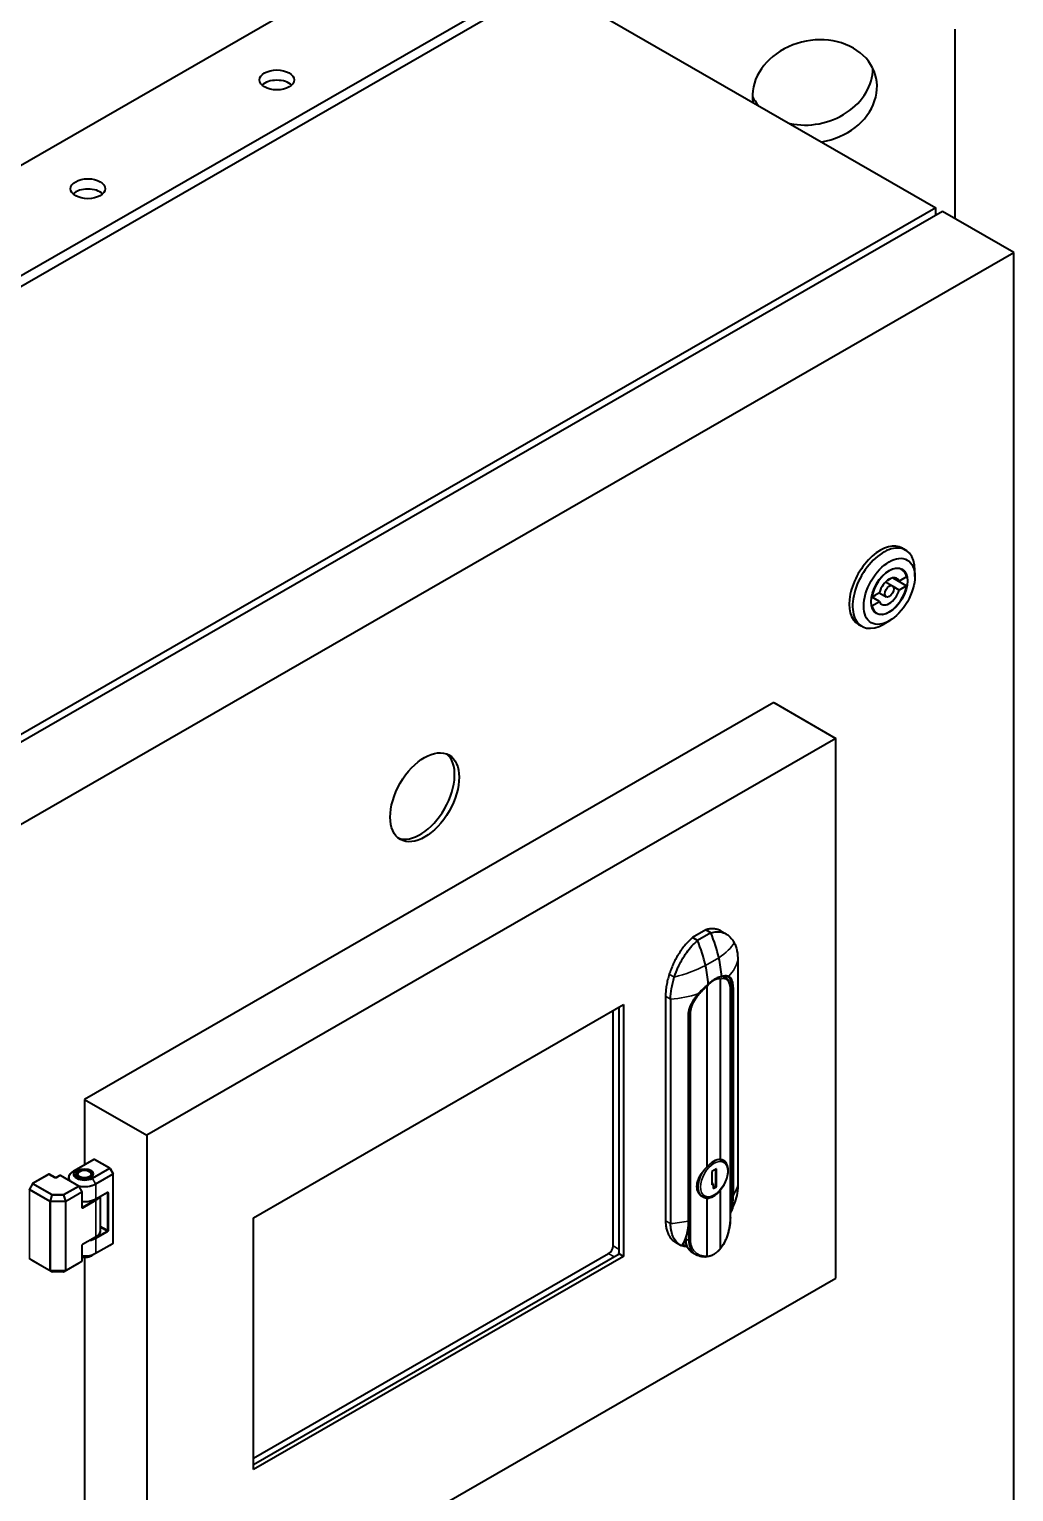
# Model space of a CAD drawing. Header units: millimetres. Extents: x 0 to 4200, y 0 to 2970.
# Drawn here: x 3701.2 to 3910, y 2125.2 to 2435.4 of the extents above; entities that cross this region are included whole.
import ezdxf

# ---------------------------------------------------------------- set-up
doc = ezdxf.new("R2010")
doc.units = ezdxf.units.MM
doc.header["$LTSCALE"] = 10
doc.layers.add('가시적인 것(ISO)', color=3, linetype='Continuous', lineweight=40, true_color=0x00ff00)
doc.layers.add('가시적인 좁은 것(ISO)', color=3, linetype='Continuous', lineweight=35, true_color=0x00ff00)

msp = doc.modelspace()

# ---------------------------------------------------------------- linework, layer by layer
at = {"layer": '가시적인 것(ISO)'}
for p, q in [((3811.517, 2471.079), (3552.905, 2322.154)), ((3852.247, 2471.079), (3552.905, 2298.7)), ((3552.905, 2296.52), (3852.247, 2468.899)), ((3810.935, 2445.109), (3893.495, 2397.566)), ((3897.525, 2435.41), (3897.525, 2395.245)), ((3893.495, 2397.566), (3643.65, 2253.691)), ((3894.909, 2396.752), (3645.065, 2252.876)), ((3893.495, 2395.938), (3893.495, 2397.566)), ((3909.994, 2388.065), (3894.909, 2396.752)), ((3660.149, 2244.189), (3909.994, 2388.065)), ((3909.994, 2022.894), (3909.994, 2388.065)), ((3886.367, 2325.362), (3887.074, 2324.955)), ((3885.737, 2321.109), (3886.257, 2320.81)), ((3889.016, 2319.31), (3889.016, 2320.667)), ((3882.822, 2318.172), (3884.261, 2317.344)), ((3883.2, 2318.509), (3883.991, 2318.964)), ((3884.365, 2319.063), (3887.28, 2317.384)), ((3885.686, 2318.319), (3884.388, 2319.066)), ((3885.686, 2316.466), (3884.416, 2317.197)), ((3887.28, 2319.237), (3885.686, 2318.319)), ((3887.28, 2317.384), (3885.686, 2316.466)), ((3881.504, 2314.058), (3879.848, 2315.012)), ((3879.851, 2315.027), (3879.91, 2314.993)), ((3879.91, 2314.993), (3881.504, 2315.911)), ((3881.455, 2315.882), (3882.93, 2315.033)), ((3879.82, 2313.192), (3879.91, 2313.14)), ((3879.91, 2313.14), (3881.504, 2314.058)), ((3880.414, 2311.866), (3880.934, 2311.567)), ((3877.052, 2309.186), (3877.759, 2308.779)), ((3883.616, 2309.933), (3882.442, 2309.251)), ((3859.082, 2292.584), (3712.947, 2208.431)), ((3859.082, 2292.584), (3872.281, 2284.983)), ((3872.281, 2284.983), (3726.146, 2200.83)), ((3872.281, 2170.527), (3872.281, 2284.983)), ((3844.704, 2244.386), (3841.876, 2242.757)), ((3842.946, 2242.141), (3841.876, 2242.757)), ((3845.774, 2243.77), (3842.946, 2242.141)), ((3845.774, 2243.77), (3844.704, 2244.386)), ((3847.947, 2244.13), (3849.017, 2243.514)), ((3851.496, 2237.916), (3851.496, 2190.305)), ((3847.763, 2233.961), (3847.763, 2195.701)), ((3848.486, 2234.533), (3848.899, 2234.295)), ((3843.108, 2230.522), (3843.109, 2230.522)), ((3844.913, 2232.32), (3844.913, 2194.06)), ((3849.899, 2183.392), (3849.899, 2231.545)), ((3748.774, 2183.338), (3827.262, 2228.537)), ((3825.023, 2177.367), (3825.023, 2227.247)), ((3826.32, 2175.667), (3826.32, 2227.994)), ((3827.262, 2228.537), (3827.262, 2175.124)), ((3836.154, 2230.313), (3836.154, 2182.703)), ((3837.224, 2229.698), (3837.224, 2182.087)), ((3841.072, 2182.744), (3841.072, 2226.345)), ((3712.947, 2208.431), (3726.146, 2200.83)), ((3712.947, 2208.431), (3712.947, 2194.542)), ((3726.146, 2200.83), (3726.146, 2086.373)), ((3711.263, 2193.572), (3710.608, 2193.192)), ((3714.946, 2195.693), (3711.269, 2193.576)), ((3711.953, 2193.155), (3711.716, 2193.018)), ((3713.941, 2193.155), (3714.177, 2193.018)), ((3718.301, 2193.838), (3715.079, 2195.693)), ((3718.35, 2193.789), (3719.002, 2192.66)), ((3846.971, 2193.732), (3845.934, 2193.135)), ((3845.934, 2193.135), (3845.934, 2190.301)), ((3846.829, 2189.998), (3846.829, 2193.651)), ((3846.971, 2189.917), (3846.971, 2193.732)), ((3848.109, 2195.687), (3848.429, 2195.503)), ((3701.887, 2190.531), (3701.235, 2189.402)), ((3705.338, 2192.54), (3701.936, 2190.58)), ((3706.696, 2191.834), (3705.471, 2192.54)), ((3707.695, 2192.268), (3706.941, 2191.834)), ((3711.701, 2190.037), (3707.828, 2192.268)), ((3709.613, 2191.779), (3709.613, 2191.24)), ((3719.02, 2177.968), (3719.02, 2192.593)), ((3845.934, 2190.463), (3846.122, 2190.572)), ((3845.934, 2190.301), (3846.264, 2190.491)), ((3846.264, 2190.491), (3846.122, 2190.572)), ((3846.264, 2190.491), (3846.264, 2189.51)), ((3711.75, 2189.989), (3712.402, 2188.859)), ((3712.42, 2185.541), (3712.42, 2188.793)), ((3715.276, 2187.244), (3717.774, 2188.683)), ((3716.28, 2187.822), (3716.28, 2180.624)), ((3843.54, 2188.087), (3844.004, 2187.82)), ((3844.913, 2187.481), (3844.913, 2175.192)), ((3846.264, 2189.672), (3846.829, 2189.998)), ((3846.264, 2189.51), (3846.971, 2189.917)), ((3846.971, 2189.917), (3846.829, 2189.998)), ((3847.763, 2189.122), (3847.763, 2176.833)), ((3748.774, 2129.925), (3748.774, 2183.338)), ((3715.276, 2179.205), (3712.542, 2177.631)), ((3718.953, 2177.852), (3718.302, 2177.474)), ((3838.252, 2178.134), (3839.321, 2177.518)), ((3844.913, 2178.655), (3844.913, 2178.655)), ((3701.283, 2174.595), (3701.935, 2174.217)), ((3712.42, 2174.167), (3712.42, 2177.42)), ((3712.947, 2174.954), (3712.947, 2119.327)), ((3718.301, 2177.474), (3714.624, 2175.356)), ((3748.774, 2132.367), (3824.08, 2175.734)), ((3748.774, 2131.011), (3826.32, 2175.667)), ((3827.262, 2175.124), (3748.774, 2129.925)), ((3827.262, 2175.124), (3826.32, 2175.667)), ((3841.754, 2176.024), (3842.745, 2175.453)), ((3706.011, 2171.87), (3701.936, 2174.216)), ((3708.503, 2171.852), (3706.077, 2171.852)), ((3711.701, 2173.673), (3708.569, 2171.87)), ((3712.354, 2174.052), (3711.702, 2173.674)), ((3726.146, 2086.373), (3872.281, 2170.527))]:
    msp.add_line(p, q, dxfattribs=at)
for centre, start, end in [((3715.013, 2195.578), 60.06401, 119.93599), ((3718.235, 2193.722), 30.00004, 60.06401), ((3702.002, 2190.465), 119.93599, 149.99996), ((3705.404, 2192.424), 60.06401, 119.93599), ((3707.761, 2192.153), 60.06401, 119.93599), ((3711.635, 2189.922), 30.00004, 60.06401), ((3718.886, 2192.593), 0, 30.00004), ((3701.35, 2189.336), 149.99996, 180), ((3712.287, 2188.793), 0, 30.00004), ((3718.886, 2177.968), 300.12764, 0), ((3701.35, 2174.71), 180, 239.87236), ((3706.077, 2171.985), 240.06401, 270), ((3708.503, 2171.985), 270, 299.93599), ((3712.287, 2174.167), 300.12764, 0)]:
    msp.add_arc(centre, 0.133, start, end, dxfattribs=at)
for centre, major_axis, ratio, start_param, end_param in [((3867.788, 2422.227), (-12.99, -3.006), 0.8103858, 1.4985475, 6.2167908), ((3866.908, 2426.033), (12.99, 3.006), 0.8103858, 4.186353, 6.1014402), ((3753.723, 2422.479), (-3.667, 0), 0.5758617, 3.6840618, 5.7407162), ((3866.908, 2426.033), (-12.99, -3.006), 0.8103858, 0.1817451, 0.3873927), ((3713.654, 2399.405), (-3.667, 0), 0.5758617, 3.6840618, 5.7407162), ((3881.71, 2317.274), (4.658, 8.088), 0.5780931, 0, 3.1415927), ((3882.417, 2316.867), (4.658, 8.088), 0.5780931, 5.4958534, 10.2121098), ((3883.595, 2316.188), (2.662, 4.622), 0.5780931, 5.7099861, 8.4233134), ((3883.595, 2316.188), (-2.662, -4.622), 0.5780931, 5.7099861, 8.4233134), ((3883.595, 2316.188), (1.58, 2.744), 0.5780931, 5.8618657, 8.2714338), ((3880.578, 2317.926), (1.58, 2.744), 0.5780931, 3.7474705, 4.1026437), ((3883.595, 2316.188), (-1.58, -2.744), 0.5780931, 5.8618657, 8.2714338), ((3784.129, 2273.068), (-5.157, -8.955), 0.5780931, 0.09119, 3.0504027), ((3831.145, 2242.016), (12.049, -20.924), 0.5780931, 1.0870325, 1.3290779), ((3828.317, 2240.387), (12.049, -20.924), 0.5780931, 1.0870325, 1.3290779), ((3831.199, 2239.757), (9.921, -17.228), 0.5780931, 0.8630331, 1.0870325), ((3834.027, 2241.386), (9.921, -17.228), 0.5780931, 0.8630332, 1.0870325), ((3846.338, 2191.591), (2.246, 3.9), 0.5780931, 0.3191051, 1.2478238), ((3712.947, 2192.315), (-1.733, 0), 0.5758617, 5.5016451, 6.2492591), ((3712.947, 2192.315), (1.733, 0), 0.5758617, 0.0339262, 0.7815402), ((3846.338, 2191.591), (-2.246, -3.9), 0.5780931, 0.3191051, 1.2478238), ((3824.08, 2176.824), (-0.665, -1.155), 0.5780931, 0.7834645, 2.3542608), ((3825.495, 2176.009), (0.665, 1.155), 0.5780931, 4.6477914, 4.9904929)]:
    msp.add_ellipse(centre, major_axis=major_axis, ratio=ratio, start_param=start_param, end_param=end_param, dxfattribs=at)
for centre, major_axis, ratio in [((3753.723, 2424.659), (-3.667, 0), 0.5758617), ((3713.654, 2401.585), (-3.667, 0), 0.5758617), ((3883.595, 2316.188), (-3.826, -6.644), 0.5780931), ((3883.595, 2316.188), (-2.711, -4.708), 0.5780931), ((3883.595, 2316.188), (-0.665, -1.155), 0.5780931), ((3785.072, 2272.525), (-5.157, -8.955), 0.5780931), ((3712.947, 2192.587), (1.4, 0), 0.5758617)]:
    msp.add_ellipse(centre, major_axis=major_axis, ratio=ratio, dxfattribs=at)
for points, knots in [([(3841.876, 2242.757), (3841.581, 2242.508), (3841.011, 2241.974), (3840.215, 2241.083), (3839.494, 2240.137), (3838.847, 2239.15), (3838.268, 2238.131), (3837.757, 2237.088), (3837.312, 2236.029), (3837.059, 2235.319), (3836.943, 2234.965)], [0, 0, 0, 0, 0.1345269, 0.2638761, 0.3893523, 0.5126048, 0.634672, 0.7564486, 0.8780975, 1, 1, 1, 1]), ([(3847.947, 2244.13), (3847.873, 2244.172), (3847.597, 2244.319), (3847.082, 2244.509), (3846.363, 2244.625), (3845.569, 2244.599), (3844.999, 2244.476), (3844.704, 2244.386)], [0.44197171, 0.44197171, 0.44197171, 0.44197171, 0.4882651, 0.61133071, 0.73647572, 0.86553802, 1, 1, 1, 1]), ([(3845.774, 2243.77), (3845.98, 2243.833), (3846.183, 2243.883), (3846.584, 2243.955), (3846.78, 2243.978), (3847.358, 2244.006), (3847.725, 2243.973), (3848.301, 2243.835), (3848.522, 2243.758), (3849.151, 2243.468), (3849.527, 2243.195), (3850.186, 2242.516), (3850.469, 2242.113), (3850.707, 2241.658)], [-1.4345196, -1.4345196, -1.4345196, -1.4345196, -1.3002693, -1.3002693, -1.1658564, -1.1658564, -0.8969451, -0.8969451, -0.7176518, -0.7176518, -0.3586651, -0.3586651, -0.000001, -0.000001, -0.000001, -0.000001]), ([(3838.013, 2234.349), (3838.25, 2235.076), (3838.533, 2235.806), (3839.193, 2237.244), (3839.568, 2237.949), (3840.198, 2238.965), (3840.418, 2239.296), (3840.995, 2240.097), (3841.362, 2240.554), (3841.94, 2241.19), (3842.136, 2241.394), (3842.536, 2241.782), (3842.74, 2241.967), (3842.946, 2242.141)], [-1.4373876, -1.4373876, -1.4373876, -1.4373876, -1.077998, -1.077998, -0.718291, -0.718291, -0.538642, -0.538642, -0.2691978, -0.2691978, -0.1345178, -0.1345178, -0.000001, -0.000001, -0.000001, -0.000001]), ([(3850.707, 2241.658), (3850.838, 2241.407), (3850.953, 2241.137), (3851.15, 2240.567), (3851.233, 2240.265), (3851.43, 2239.321), (3851.496, 2238.637), (3851.496, 2237.916)], [-0.79365146, -0.79365146, -0.79365146, -0.79365146, -0.59526888, -0.59526888, -0.39685764, -0.39685764, -0.000001, -0.000001, -0.000001, -0.000001]), ([(3836.943, 2234.965), (3836.814, 2234.568), (3836.585, 2233.771), (3836.338, 2232.588), (3836.188, 2231.427), (3836.154, 2230.679), (3836.154, 2230.313)], [0, 0, 0, 0, 0.246459, 0.4954043, 0.7466081, 1, 1, 1, 1]), ([(3837.224, 2229.698), (3837.224, 2230.419), (3837.29, 2231.178), (3837.487, 2232.35), (3837.569, 2232.746), (3837.767, 2233.544), (3837.882, 2233.946), (3838.013, 2234.349)], [-0.79418282, -0.79418282, -0.79418282, -0.79418282, -0.39706048, -0.39706048, -0.1985164, -0.1985164, -0.000001, -0.000001, -0.000001, -0.000001]), ([(3847.938, 2234.412), (3847.964, 2234.417), (3847.988, 2234.431), (3848.006, 2234.454), (3848.025, 2234.477), (3848.039, 2234.51), (3848.044, 2234.543)], [0.33956119, 0.33956119, 0.33956119, 0.33956119, 0.66666667, 0.66666667, 0.66666667, 0.99993608, 0.99993608, 0.99993608, 0.99993608]), ([(3849.299, 2234.445), (3849.053, 2234.56), (3848.695, 2234.587), (3848.156, 2234.473), (3848.054, 2234.447), (3847.948, 2234.414)], [0, 0, 0, 0, 0.36311928, 0.36311928, 0.44367758, 0.44367758, 0.44367758, 0.44367758]), ([(3848.372, 2234.516), (3848.408, 2234.504), (3848.444, 2234.49), (3848.479, 2234.474), (3848.481, 2234.473), (3848.482, 2234.473)], [0.428078168, 0.428078168, 0.428078168, 0.428078168, 0.449313518, 0.449313518, 0.450104406, 0.450104406, 0.450104406, 0.450104406]), ([(3848.899, 2234.295), (3849.153, 2234.149), (3849.358, 2233.921), (3849.664, 2233.35), (3849.767, 2232.993), (3849.876, 2232.27), (3849.899, 2231.92), (3849.899, 2231.545)], [0, 0, 0, 0, 0.25246343, 0.25246343, 0.51817267, 0.51817267, 0.72191602, 0.72191602, 0.72191602, 0.72191602]), ([(3843.088, 2230.783), (3842.609, 2230.23), (3842.177, 2229.635), (3841.522, 2228.445), (3841.283, 2227.834), (3841.104, 2226.939), (3841.072, 2226.637), (3841.072, 2226.345)], [0, 0, 0, 0, 0.33035692, 0.33035692, 0.65016992, 0.65016992, 0.81387133, 0.81387133, 0.81387133, 0.81387133]), ([(3845.214, 2232.837), (3844.71, 2232.434), (3844.202, 2231.97), (3843.507, 2231.253), (3843.293, 2231.02), (3843.088, 2230.783)], [0, 0, 0, 0, 0.30770485, 0.30770485, 0.44947502, 0.44947502, 0.44947502, 0.44947502]), ([(3845.216, 2232.914), (3845.226, 2232.89), (3845.229, 2232.867), (3845.224, 2232.852), (3845.222, 2232.846), (3845.219, 2232.841), (3845.214, 2232.837)], [0.00014502, 0.00014502, 0.00014502, 0.00014502, 0.33333333, 0.33333333, 0.33333333, 0.47655113, 0.47655113, 0.47655113, 0.47655113]), ([(3709.613, 2191.779), (3709.613, 2191.887), (3709.628, 2191.995), (3709.686, 2192.207), (3709.729, 2192.311), (3709.842, 2192.511), (3709.911, 2192.608), (3710.073, 2192.792), (3710.166, 2192.879), (3710.372, 2193.044), (3710.486, 2193.121), (3710.608, 2193.192)], [2.35619449, 2.35619449, 2.35619449, 2.35619449, 2.51250355, 2.51250355, 2.6688126, 2.6688126, 2.82512166, 2.82512166, 2.98143071, 2.98143071, 3.13773977, 3.13773977, 3.13773977, 3.13773977]), ([(3711.263, 2193.572), (3711.263, 2193.572), (3711.264, 2193.572), (3711.265, 2193.573), (3711.265, 2193.573), (3711.266, 2193.574), (3711.266, 2193.574), (3711.267, 2193.575), (3711.268, 2193.575), (3711.268, 2193.575), (3711.269, 2193.576), (3711.269, 2193.576)], [3.1377397696, 3.1377397696, 3.1377397696, 3.1377397696, 3.1385103464, 3.1385103464, 3.1392809232, 3.1392809232, 3.1400515, 3.1400515, 3.1408220768, 3.1408220768, 3.1415926536, 3.1415926536, 3.1415926536, 3.1415926536]), ([(3844.913, 2187.481), (3844.565, 2187.504), (3844.236, 2187.608), (3843.625, 2187.962), (3843.323, 2188.267), (3842.916, 2189.032), (3842.812, 2189.493), (3842.812, 2189.957), (3842.812, 2190.422), (3842.916, 2190.948), (3843.323, 2191.994), (3843.625, 2192.514), (3844.236, 2193.346), (3844.565, 2193.722), (3844.913, 2194.06)], [-0.7215184, -0.7215184, -0.7215184, -0.7215184, -0.5112141, -0.5112141, -0.255607, -0.255607, 0, 0, 0, 0.255607, 0.255607, 0.5112141, 0.5112141, 0.7215184, 0.7215184, 0.7215184, 0.7215184]), ([(3844.004, 2187.82), (3844.242, 2187.682), (3844.514, 2187.605), (3845.102, 2187.569), (3845.42, 2187.618), (3846.086, 2187.843), (3846.435, 2188.03), (3847.114, 2188.519), (3847.444, 2188.824), (3848.05, 2189.518), (3848.325, 2189.905), (3848.796, 2190.724), (3848.992, 2191.156), (3849.286, 2192.024), (3849.384, 2192.46), (3849.468, 2193.297), (3849.453, 2193.698), (3849.304, 2194.421), (3849.17, 2194.744), (3848.826, 2195.213), (3848.641, 2195.381), (3848.429, 2195.503)], [3.9289245, 3.9289245, 3.9289245, 3.9289245, 4.2087975, 4.2087975, 4.5093924, 4.5093924, 4.8370494, 4.8370494, 5.1697905, 5.1697905, 5.5005498, 5.5005498, 5.83033, 5.83033, 6.1610932, 6.1610932, 6.4938302, 6.4938302, 6.8213054, 6.8213054, 7.0705172, 7.0705172, 7.0705172, 7.0705172]), ([(3847.763, 2195.701), (3848.038, 2195.722), (3848.273, 2195.671), (3848.614, 2195.473), (3848.749, 2195.335), (3848.858, 2195.153)], [1.32315626, 1.32315626, 1.32315626, 1.32315626, 1.53346053, 1.53346053, 1.70573438, 1.70573438, 1.70573438, 1.70573438]), ([(3706.941, 2191.834), (3706.934, 2191.83), (3706.927, 2191.826), (3706.908, 2191.819), (3706.896, 2191.816), (3706.87, 2191.81), (3706.855, 2191.808), (3706.825, 2191.806), (3706.809, 2191.806), (3706.778, 2191.809), (3706.763, 2191.811), (3706.736, 2191.817), (3706.725, 2191.821), (3706.708, 2191.828), (3706.701, 2191.831), (3706.696, 2191.834)], [1.5707963, 1.5707963, 1.5707963, 1.5707963, 1.7772901, 1.7772901, 2.0006727, 2.0006727, 2.2397467, 2.2397467, 2.4877932, 2.4877932, 2.7355384, 2.7355384, 2.97324, 2.97324, 3.1415927, 3.1415927, 3.1415927, 3.1415927]), ([(3714.713, 2192.533), (3714.713, 2192.423), (3714.678, 2192.313), (3714.537, 2192.11), (3714.443, 2192.018), (3714.207, 2191.858), (3714.068, 2191.788), (3713.756, 2191.675), (3713.583, 2191.632), (3713.22, 2191.578), (3713.03, 2191.567), (3712.653, 2191.58), (3712.466, 2191.603), (3712.116, 2191.681), (3711.953, 2191.736), (3711.668, 2191.868), (3711.546, 2191.946), (3711.353, 2192.114), (3711.282, 2192.204), (3711.199, 2192.374), (3711.18, 2192.454), (3711.18, 2192.533)], [5.4977871, 5.4977871, 5.4977871, 5.4977871, 5.8773572, 5.8773572, 6.1999926, 6.1999926, 6.5073368, 6.5073368, 6.8158631, 6.8158631, 7.1264635, 7.1264635, 7.4376143, 7.4376143, 7.7475737, 7.7475737, 8.0552148, 8.0552148, 8.3644828, 8.3644828, 8.6393798, 8.6393798, 8.6393798, 8.6393798]), ([(3851.496, 2190.305), (3851.494, 2190.02), (3851.479, 2189.728), (3851.425, 2189.132), (3851.385, 2188.829), (3851.229, 2187.906), (3851.075, 2187.276), (3850.871, 2186.631), (3850.868, 2186.622), (3850.864, 2186.612)], [-1.25078986, -1.25078986, -1.25078986, -1.25078986, -1.09468686, -1.09468686, -0.93845387, -0.93845387, -0.62561404, -0.62561404, -0.6208169, -0.6208169, -0.6208169, -0.6208169]), ([(3715.276, 2187.244), (3715.019, 2187.096), (3714.722, 2186.974), (3714.079, 2186.791), (3713.733, 2186.73), (3713.062, 2186.679), (3712.737, 2186.682), (3712.42, 2186.711)], [6.28318531, 6.28318531, 6.28318531, 6.28318531, 6.609994, 6.609994, 6.93604264, 6.93604264, 7.22996671, 7.22996671, 7.22996671, 7.22996671]), ([(3717.774, 2188.683), (3717.779, 2188.686), (3717.783, 2188.688), (3717.789, 2188.69), (3717.791, 2188.691), (3717.793, 2188.691), (3717.793, 2188.691), (3717.793, 2188.691)], [1.57079633, 1.57079633, 1.57079633, 1.57079633, 1.72748922, 1.72748922, 1.88418211, 1.88418211, 1.95007866, 1.95007866, 1.95007866, 1.95007866]), ([(3712.42, 2185.541), (3712.42, 2185.535), (3712.421, 2185.531), (3712.422, 2185.524), (3712.422, 2185.522), (3712.423, 2185.52), (3712.423, 2185.52), (3712.423, 2185.52)], [3.14159265, 3.14159265, 3.14159265, 3.14159265, 3.29905903, 3.29905903, 3.4565254, 3.4565254, 3.5247424, 3.5247424, 3.5247424, 3.5247424]), ([(3849.899, 2184.234), (3849.966, 2184.369), (3850.031, 2184.503), (3850.198, 2184.862), (3850.296, 2185.086), (3850.48, 2185.53), (3850.565, 2185.75), (3850.724, 2186.185), (3850.797, 2186.4), (3850.864, 2186.612)], [1.14979204, 1.14979204, 1.14979204, 1.14979204, 1.16936802, 1.16936802, 1.20251461, 1.20251461, 1.23566119, 1.23566119, 1.26880778, 1.26880778, 1.26880778, 1.26880778]), ([(3836.154, 2182.703), (3836.156, 2182.378), (3836.194, 2181.745), (3836.351, 2180.87), (3836.607, 2180.08), (3836.956, 2179.386), (3837.396, 2178.797), (3837.841, 2178.394), (3838.142, 2178.197), (3838.252, 2178.134)], [0, 0, 0, 0, 0.08712256, 0.17441846, 0.2617324, 0.3487561, 0.43592693, 0.52374967, 0.57142925, 0.57142925, 0.57142925, 0.57142925]), ([(3839.565, 2177.39), (3839.201, 2177.562), (3838.871, 2177.797), (3838.293, 2178.385), (3838.047, 2178.736), (3837.645, 2179.542), (3837.491, 2179.995), (3837.334, 2180.738), (3837.294, 2180.995), (3837.24, 2181.528), (3837.226, 2181.804), (3837.224, 2182.087)], [-1.2522093, -1.2522093, -1.2522093, -1.2522093, -0.9389682, -0.9389682, -0.6257615, -0.6257615, -0.3126285, -0.3126285, -0.1562493, -0.1562493, -0.000001, -0.000001, -0.000001, -0.000001]), ([(3841.072, 2182.743), (3841.071, 2182.314), (3841.049, 2181.896), (3840.969, 2181.085), (3840.909, 2180.693), (3840.752, 2179.938), (3840.655, 2179.575), (3840.422, 2178.883), (3840.287, 2178.554), (3839.981, 2177.934), (3839.81, 2177.642), (3839.621, 2177.371)], [0.00510715, 0.00510715, 0.00510715, 0.00510715, 0.10831928, 0.10831928, 0.21153141, 0.21153141, 0.31474354, 0.31474354, 0.41795567, 0.41795567, 0.5211678, 0.5211678, 0.5211678, 0.5211678]), ([(3849.899, 2183.392), (3849.899, 2182.87), (3849.854, 2182.289), (3849.677, 2181.11), (3849.544, 2180.5), (3849.182, 2179.29), (3848.943, 2178.676), (3848.354, 2177.531), (3847.992, 2176.988), (3847.48, 2176.424), (3847.376, 2176.317), (3847.269, 2176.216)], [0, 0, 0, 0, 0.2835084, 0.2835084, 0.5613578, 0.5613578, 0.8522785, 0.8522785, 1.1550975, 1.1550975, 1.2297852, 1.2297852, 1.2297852, 1.2297852]), ([(3712.42, 2177.42), (3712.42, 2177.427), (3712.421, 2177.435), (3712.424, 2177.456), (3712.427, 2177.467), (3712.435, 2177.493), (3712.441, 2177.506), (3712.454, 2177.534), (3712.462, 2177.547), (3712.48, 2177.573), (3712.489, 2177.584), (3712.508, 2177.604), (3712.517, 2177.613), (3712.531, 2177.624), (3712.537, 2177.628), (3712.542, 2177.631)], [3.1415927, 3.1415927, 3.1415927, 3.1415927, 3.3485711, 3.3485711, 3.5722397, 3.5722397, 3.8114088, 3.8114088, 4.0593907, 4.0593907, 4.3069641, 4.3069641, 4.5444705, 4.5444705, 4.712389, 4.712389, 4.712389, 4.712389]), ([(3716.28, 2180.624), (3716.28, 2180.515), (3716.265, 2180.406), (3716.207, 2180.194), (3716.163, 2180.089), (3716.049, 2179.888), (3715.98, 2179.791), (3715.816, 2179.606), (3715.723, 2179.519), (3715.514, 2179.354), (3715.4, 2179.276), (3715.276, 2179.205)], [0.78539816, 0.78539816, 0.78539816, 0.78539816, 0.9424778, 0.9424778, 1.09955743, 1.09955743, 1.25663706, 1.25663706, 1.41371669, 1.41371669, 1.57079633, 1.57079633, 1.57079633, 1.57079633]), ([(3840.3, 2178.604), (3840.308, 2178.519), (3840.318, 2178.435), (3840.368, 2178.102), (3840.425, 2177.862), (3840.578, 2177.404), (3840.676, 2177.188), (3840.913, 2176.787), (3841.054, 2176.603), (3841.375, 2176.278), (3841.557, 2176.137), (3841.754, 2176.024)], [3.24690784, 3.24690784, 3.24690784, 3.24690784, 3.29905903, 3.29905903, 3.4565254, 3.4565254, 3.61399178, 3.61399178, 3.77145815, 3.77145815, 3.92892453, 3.92892453, 3.92892453, 3.92892453]), ([(3712.42, 2174.989), (3712.471, 2174.982), (3712.522, 2174.976), (3712.817, 2174.949), (3713.067, 2174.949), (3713.556, 2174.993), (3713.795, 2175.037), (3714.239, 2175.167), (3714.445, 2175.253), (3714.624, 2175.356)], [5.2723736, 5.2723736, 5.2723736, 5.2723736, 5.3383958, 5.3383958, 5.6533256, 5.6533256, 5.9682555, 5.9682555, 6.2831853, 6.2831853, 6.2831853, 6.2831853]), ([(3839.621, 2177.371), (3839.621, 2177.37), (3839.617, 2177.37), (3839.6, 2177.374), (3839.585, 2177.381), (3839.565, 2177.39)], [-0.028787039, -0.028787039, -0.028787039, -0.028787039, -0.017217394, -0.017217394, -0.000001042, -0.000001042, -0.000001042, -0.000001042]), ([(3840.696, 2177.166), (3840.672, 2177.168), (3840.647, 2177.17), (3840.279, 2177.206), (3839.949, 2177.28), (3839.638, 2177.395)], [0.47310562, 0.47310562, 0.47310562, 0.47310562, 0.49037394, 0.49037394, 0.73062179, 0.73062179, 0.73062179, 0.73062179]), ([(3845.976, 2175.335), (3845.514, 2175.128), (3845.025, 2175.014), (3844.078, 2174.987), (3843.609, 2175.071), (3843.031, 2175.302), (3842.885, 2175.372), (3842.745, 2175.453)], [0, 0, 0, 0, 0.27820984, 0.27820984, 0.55397785, 0.55397785, 0.65130009, 0.65130009, 0.65130009, 0.65130009]), ([(3847.763, 2176.833), (3847.763, 2176.825), (3847.758, 2176.805), (3847.745, 2176.774), (3847.728, 2176.744), (3847.708, 2176.713), (3847.686, 2176.68), (3847.66, 2176.644), (3847.631, 2176.606), (3847.598, 2176.565), (3847.562, 2176.521), (3847.522, 2176.475), (3847.477, 2176.426), (3847.428, 2176.374), (3847.375, 2176.32), (3847.319, 2176.263), (3847.259, 2176.206), (3847.195, 2176.147), (3847.128, 2176.088), (3847.058, 2176.028), (3846.986, 2175.968), (3846.911, 2175.908), (3846.834, 2175.849), (3846.755, 2175.791), (3846.675, 2175.735), (3846.594, 2175.679), (3846.512, 2175.626), (3846.429, 2175.575), (3846.346, 2175.526), (3846.263, 2175.479), (3846.18, 2175.434), (3846.098, 2175.392), (3846.016, 2175.353), (3845.935, 2175.317), (3845.855, 2175.283), (3845.777, 2175.253), (3845.701, 2175.226), (3845.628, 2175.202), (3845.557, 2175.18), (3845.489, 2175.162), (3845.424, 2175.147), (3845.363, 2175.135), (3845.305, 2175.126), (3845.252, 2175.119), (3845.202, 2175.115), (3845.157, 2175.112), (3845.116, 2175.112), (3845.079, 2175.114), (3845.046, 2175.117), (3845.017, 2175.122), (3844.991, 2175.128), (3844.969, 2175.135), (3844.949, 2175.144), (3844.932, 2175.155), (3844.919, 2175.17), (3844.913, 2175.183), (3844.913, 2175.192)], [0, 0, 0, 0, 0.01851852, 0.03703704, 0.05555556, 0.07407407, 0.09259259, 0.11111111, 0.12962963, 0.14814815, 0.16666667, 0.18518519, 0.2037037, 0.22222222, 0.24074074, 0.25925926, 0.27777778, 0.2962963, 0.31481481, 0.33333333, 0.35185185, 0.37037037, 0.38888889, 0.40740741, 0.42592593, 0.44444444, 0.46296296, 0.48148148, 0.5, 0.51851852, 0.53703704, 0.55555556, 0.57407407, 0.59259259, 0.61111111, 0.62962963, 0.64814815, 0.66666667, 0.68518519, 0.7037037, 0.72222222, 0.74074074, 0.75925926, 0.77777778, 0.7962963, 0.81481481, 0.83333333, 0.85185185, 0.87037037, 0.88888889, 0.90740741, 0.92592593, 0.94444444, 0.96296296, 0.98148148, 0.99999674, 0.99999674, 0.99999674, 0.99999674])]:
    msp.add_open_spline(points, degree=3, knots=knots, dxfattribs=at)
for points in [[(3847.763, 2233.961), (3847.763, 2233.97), (3847.758, 2233.984), (3847.744, 2233.999), (3847.727, 2234.01), (3847.708, 2234.019), (3847.685, 2234.026), (3847.66, 2234.032), (3847.631, 2234.036), (3847.6, 2234.039), (3847.565, 2234.041), (3847.527, 2234.041), (3847.486, 2234.039), (3847.441, 2234.036), (3847.393, 2234.03), (3847.34, 2234.022), (3847.284, 2234.012), (3847.224, 2233.999), (3847.16, 2233.984), (3847.091, 2233.965), (3847.019, 2233.942), (3846.943, 2233.916), (3846.862, 2233.886), (3846.778, 2233.852), (3846.69, 2233.813), (3846.597, 2233.77), (3846.502, 2233.722), (3846.404, 2233.669), (3846.304, 2233.613), (3846.204, 2233.552), (3846.104, 2233.488), (3846.006, 2233.422), (3845.909, 2233.353), (3845.815, 2233.283), (3845.725, 2233.213), (3845.639, 2233.142), (3845.558, 2233.073), (3845.483, 2233.007), (3845.414, 2232.943), (3845.351, 2232.883), (3845.294, 2232.826), (3845.242, 2232.772), (3845.194, 2232.721), (3845.152, 2232.674), (3845.112, 2232.629), (3845.077, 2232.586), (3845.045, 2232.546), (3845.016, 2232.508), (3844.991, 2232.474), (3844.969, 2232.441), (3844.949, 2232.409), (3844.932, 2232.379), (3844.919, 2232.348), (3844.913, 2232.329), (3844.913, 2232.32)], [(3846.571, 2233.882), (3846.111, 2233.616), (3845.649, 2233.26), (3845.216, 2232.839)], [(3847.938, 2234.412), (3847.497, 2234.325), (3847.029, 2234.145), (3846.571, 2233.882)], [(3849.369, 2234.409), (3849.346, 2234.422), (3849.323, 2234.434), (3849.299, 2234.445)], [(3849.369, 2234.409), (3849.369, 2234.409), (3849.369, 2234.409), (3849.369, 2234.409)], [(3848.003, 2189.483), (3847.927, 2189.359), (3847.847, 2189.239), (3847.763, 2189.122)], [(3849.899, 2183.392), (3849.899, 2183.392), (3849.899, 2183.392), (3849.899, 2183.392)], [(3841.684, 2177.196), (3841.683, 2177.196), (3841.683, 2177.196), (3841.683, 2177.196)]]:
    msp.add_open_spline(points, degree=3, dxfattribs=at)
at = {"layer": '가시적인 좁은 것(ISO)'}
for p, q in [((3847.458, 2238.45), (3844.629, 2236.821)), ((3838.013, 2234.349), (3836.943, 2234.965)), ((3848.399, 2234.521), (3848.482, 2234.473)), ((3849.856, 2231.921), (3849.856, 2231.921)), ((3849.869, 2183.312), (3849.87, 2231.466)), ((3849.892, 2231.9), (3850.206, 2231.72)), ((3850.206, 2231.72), (3850.206, 2188.119)), ((3850.534, 2231.76), (3850.534, 2188.159)), ((3837.224, 2229.698), (3836.154, 2230.313)), ((3840.944, 2182.636), (3840.944, 2226.237)), ((3840.971, 2226.722), (3840.971, 2226.722)), ((3841.081, 2226.61), (3841.081, 2178.505)), ((3841.455, 2226.62), (3841.455, 2178.466)), ((3715.013, 2195.687), (3711.336, 2193.569)), ((3714.558, 2191.714), (3718.235, 2193.831)), ((3714.624, 2191.644), (3718.301, 2193.761)), ((3718.235, 2193.831), (3715.013, 2195.687)), ((3718.301, 2193.761), (3718.953, 2192.632)), ((3701.935, 2190.503), (3701.284, 2189.374)), ((3701.935, 2190.503), (3706.01, 2188.157)), ((3705.404, 2192.533), (3702.002, 2190.574)), ((3702.002, 2190.574), (3706.077, 2188.227)), ((3706.63, 2191.827), (3705.404, 2192.533)), ((3707.761, 2192.262), (3707.007, 2191.827)), ((3711.635, 2190.031), (3707.761, 2192.262)), ((3708.503, 2188.227), (3711.635, 2190.031)), ((3714.624, 2191.644), (3715.276, 2190.515)), ((3718.953, 2192.632), (3715.276, 2190.515)), ((3718.981, 2192.539), (3715.304, 2190.422)), ((3715.304, 2190.422), (3715.304, 2187.306)), ((3718.981, 2177.913), (3718.981, 2192.539)), ((3701.256, 2189.281), (3701.256, 2174.656)), ((3705.601, 2186.779), (3701.256, 2189.281)), ((3705.629, 2186.872), (3701.284, 2189.374)), ((3705.629, 2186.872), (3706.01, 2188.157)), ((3705.695, 2186.856), (3706.077, 2188.141)), ((3706.077, 2188.227), (3708.503, 2188.227)), ((3706.077, 2188.141), (3706.077, 2188.227)), ((3706.077, 2188.141), (3708.503, 2188.141)), ((3708.503, 2188.141), (3708.503, 2188.227)), ((3708.885, 2186.856), (3708.503, 2188.141)), ((3708.569, 2188.157), (3711.702, 2189.961)), ((3708.951, 2186.872), (3708.569, 2188.157)), ((3708.951, 2186.872), (3712.353, 2188.831)), ((3708.979, 2186.779), (3712.381, 2188.739)), ((3711.702, 2189.961), (3712.353, 2188.831)), ((3712.381, 2185.486), (3712.381, 2188.739)), ((3712.475, 2185.54), (3715.21, 2187.115)), ((3712.57, 2185.377), (3715.304, 2186.951)), ((3715.304, 2187.306), (3717.802, 2188.744)), ((3715.304, 2186.951), (3715.304, 2179.266)), ((3717.802, 2188.635), (3717.747, 2188.667)), ((3717.802, 2188.635), (3717.802, 2180.677)), ((3717.991, 2188.635), (3717.991, 2180.677)), ((3705.601, 2172.154), (3705.601, 2186.779)), ((3708.885, 2186.856), (3705.695, 2186.856)), ((3705.695, 2186.757), (3705.695, 2186.856)), ((3708.885, 2186.757), (3705.695, 2186.757)), ((3705.695, 2172.131), (3705.695, 2186.757)), ((3708.885, 2186.856), (3708.885, 2186.757)), ((3708.885, 2172.131), (3708.885, 2186.757)), ((3708.979, 2172.154), (3708.979, 2186.779)), ((3712.42, 2185.572), (3712.475, 2185.54)), ((3717.802, 2180.677), (3716.28, 2181.554)), ((3717.708, 2180.514), (3716.28, 2181.336)), ((3837.224, 2182.087), (3836.154, 2182.703)), ((3715.304, 2179.266), (3712.57, 2177.692)), ((3717.708, 2180.514), (3715.21, 2179.075)), ((3715.276, 2175.735), (3718.953, 2177.852)), ((3717.802, 2180.351), (3715.304, 2178.912)), ((3715.304, 2178.912), (3715.304, 2175.796)), ((3715.304, 2175.796), (3718.981, 2177.913)), ((3718.953, 2177.852), (3718.301, 2177.474)), ((3840.471, 2178.857), (3840.471, 2179.035)), ((3841.081, 2178.505), (3840.471, 2178.857)), ((3844.913, 2178.768), (3844.913, 2178.768)), ((3701.256, 2174.656), (3705.601, 2172.154)), ((3701.284, 2174.595), (3701.935, 2174.216)), ((3701.284, 2174.595), (3705.629, 2172.093)), ((3712.381, 2174.113), (3712.381, 2177.365)), ((3718.301, 2177.474), (3714.624, 2175.357)), ((3714.624, 2175.357), (3715.276, 2175.735)), ((3824.08, 2175.734), (3825.258, 2175.055)), ((3826.32, 2176.62), (3825.023, 2177.367)), ((3706.01, 2171.87), (3701.935, 2174.216)), ((3705.629, 2172.093), (3706.01, 2171.87)), ((3705.695, 2172.077), (3705.695, 2172.131)), ((3705.695, 2172.131), (3708.885, 2172.131)), ((3705.695, 2172.077), (3708.885, 2172.077)), ((3705.695, 2172.077), (3706.077, 2171.854)), ((3708.503, 2171.854), (3706.077, 2171.854)), ((3706.077, 2171.854), (3706.077, 2171.852)), ((3708.885, 2172.077), (3708.503, 2171.854)), ((3708.503, 2171.852), (3708.503, 2171.854)), ((3711.702, 2173.673), (3708.569, 2171.87)), ((3708.951, 2172.093), (3708.569, 2171.87)), ((3708.885, 2172.131), (3708.885, 2172.077)), ((3708.951, 2172.093), (3712.353, 2174.052)), ((3708.979, 2172.154), (3712.381, 2174.113)), ((3712.353, 2174.052), (3711.702, 2173.673))]:
    msp.add_line(p, q, dxfattribs=at)
for centre, major_axis, ratio, start_param, end_param in [((3834.824, 2240.088), (16.295, 3.774), 0.3795197, 5.5071738, 5.9537309), ((3834.824, 2240.088), (-16.295, -3.774), 0.3795197, 1.6793114, 2.1258685), ((3834.927, 2239.239), (16.727, 0), 0.5758617, 5.7772639, 6.1454534), ((3846.472, 2234.055), (0.1, -0.173), 0.5781574, 6.2831716, 7.1616755), ((3845.839, 2228.941), (3.077, 5.344), 0.5780931, 0.1323659, 0.1724536), ((3849.384, 2234.626), (-0.085, -0.181), 0.9169856, 0.000089, 1.687762), ((3834.927, 2239.239), (-16.727, 0), 0.5758617, 1.7085283, 2.0767178), ((3842.936, 2230.914), (0.151, -0.131), 0.0878617, 5.4823928, 6.2831858), ((3850.348, 2231.801), (0.2, 0), 0.5758617, 3.9269908, 5.9152094), ((3840.872, 2226.345), (0.2, 0), 0.5758617, 5.0803649, 6.2831853), ((3841.317, 2226.795), (-0.333, 0), 0.5758617, 0.7988475, 1.9982434), ((3712.947, 2191.856), (-3.294, 0), 0.5758617, 5.50164, 6.735835), ((3712.947, 2192.61), (-2.372, 0), 0.5758617, 5.50164, 8.6393798), ((3712.947, 2192.642), (-2.278, 0), 0.5758617, 5.4977871, 8.6393798), ((3712.947, 2192.533), (-1.767, 0), 0.5758617, 3.1415926, 6.2831853), ((3711.336, 2193.46), (-0.067, 0.116), 0.5780931, 5.4997224, 6.2831896), ((3715.013, 2195.578), (-0.067, 0.116), 0.5780931, 5.4997206, 6.2831853), ((3715.013, 2195.578), (0.067, 0.116), 0.5780931, 0, 0.7834645), ((3718.235, 2193.722), (0.067, 0.116), 0.5780931, 0, 0.7834645), ((3718.235, 2193.722), (0.067, -0.116), 0.5780931, 1.5727302, 2.3581285), ((3718.235, 2193.722), (0.115, 0.067), 0.0015778, 0, 0.9544056), ((3846.216, 2191.661), (-2.212, -3.842), 0.5780931, 4.6165264, 6.2831853), ((3846.216, 2191.661), (2.212, 3.842), 0.5780931, 0, 0.2591526), ((3702.002, 2190.465), (-0.115, 0.067), 0.0015778, 5.3287873, 6.2831968), ((3702.002, 2190.465), (0.067, 0.116), 0.5780931, 0.7834645, 1.5688626), ((3702.002, 2190.465), (-0.067, 0.116), 0.5780931, 5.4997209, 6.2831853), ((3705.404, 2192.424), (-0.067, 0.116), 0.5780931, 5.4997209, 6.2831853), ((3705.404, 2192.424), (0.067, 0.116), 0.5780931, 0, 0.7834645), ((3706.63, 2191.718), (0.067, 0.116), 0.5780931, 0, 0.7834645), ((3706.819, 2191.936), (-0.267, 0), 0.5758617, 0.7853982, 2.3561945), ((3707.007, 2191.718), (-0.067, 0.116), 0.5780931, 5.4997209, 6.2831853), ((3707.761, 2192.153), (-0.067, 0.116), 0.5780931, 5.4997209, 6.2831853), ((3707.761, 2192.153), (0.067, 0.116), 0.5780931, 0, 0.7834645), ((3712.947, 2191.779), (-3.333, 0), 0.5758617, 0, 0.3475856), ((3712.947, 2191.856), (-3.294, 0), 0.5758617, 1.1181466, 2.3561945), ((3711.635, 2189.922), (0.067, 0.116), 0.5780931, 0, 0.7834645), ((3711.635, 2189.922), (0.067, -0.116), 0.5780931, 1.57273, 2.3581282), ((3712.947, 2191.779), (-3.333, 0), 0.5758617, 1.203969, 2.3561945), ((3714.558, 2191.605), (0.067, -0.116), 0.5780931, 1.5727341, 2.3581327), ((3715.21, 2190.476), (-0.067, 0.116), 0.5780931, 3.9289266, 4.714324), ((3718.886, 2192.593), (0.115, 0.067), 0.0015778, 6.2831852, 7.2375909), ((3718.886, 2192.593), (0.067, -0.116), 0.5780931, 0.7873319, 1.5727298), ((3718.886, 2192.593), (0.133, 0), 0.5758617, 5.4977871, 6.2831853), ((3834.927, 2191.662), (16.727, -0.046), 0.5774617, 5.916794, 6.1470386), ((3701.35, 2189.336), (-0.133, 0), 0.5758617, 0, 0.7853982), ((3701.35, 2189.336), (-0.115, 0.067), 0.0015778, 5.3287797, 6.2831853), ((3701.35, 2189.336), (-0.067, -0.116), 0.5780931, 4.7104553, 5.4958534), ((3706.077, 2188.118), (-0.067, -0.116), 0.5780931, 3.9250571, 4.7104553), ((3706.077, 2188.118), (0.128, -0.038), 0.1640073, 1.6195116, 2.16754), ((3708.503, 2188.118), (-0.067, 0.116), 0.5780931, 4.7143227, 5.4997209), ((3708.503, 2188.118), (0.128, 0.038), 0.1640073, 0.9740526, 1.522081), ((3711.635, 2189.922), (0.115, 0.067), 0.0015778, 0, 0.9544056), ((3712.287, 2188.793), (0.115, 0.067), 0.0015778, 0, 0.9544057), ((3712.287, 2188.793), (0.067, -0.116), 0.5780931, 0.7873319, 1.57273), ((3712.287, 2188.793), (0.133, 0), 0.5758617, 5.4977871, 6.2831853), ((3712.947, 2188.663), (3.333, 0), 0.5758617, 4.5537343, 5.4977871), ((3712.947, 2188.418), (3.2, 0), 0.5758617, 5.4977871, 5.76342), ((3715.21, 2187.006), (0.067, -0.116), 0.5780931, 0.7873319, 2.3581282), ((3715.21, 2187.36), (0.067, -0.116), 0.5780931, 0, 0.7873319), ((3712.947, 2188.309), (3.333, 0), 0.5758617, 5.4977871, 5.9795608), ((3717.708, 2188.799), (0.067, -0.116), 0.5780931, 0, 0.7873319), ((3717.708, 2188.581), (0.067, 0.116), 0.5780931, 5.4958534, 6.1167544), ((3717.802, 2188.526), (0.133, 0.231), 0.5780931, 5.4958534, 7.0666498), ((3717.897, 2188.689), (0.133, 0), 0.5758617, 3.9269908, 5.4977871), ((3839.744, 2194.436), (7.615, -13.224), 0.5780931, 0.4425467, 0.7822386), ((3839.545, 2194.321), (7.524, -13.065), 0.5780931, 0.5467686, 0.7822386), ((3850.348, 2188.201), (0.2, -0.001), 0.5787986, 3.9295386, 5.9177592), ((3705.695, 2186.834), (0.067, 0.116), 0.5780931, 1.5688626, 2.3542608), ((3705.695, 2186.834), (-0.133, 0), 0.5758617, 0.7853982, 1.5707963), ((3705.695, 2186.834), (0.128, -0.038), 0.1640073, 1.6195116, 2.16754), ((3708.885, 2186.834), (0.128, 0.038), 0.1640073, 0.9740526, 1.522081), ((3708.885, 2186.834), (-0.133, 0), 0.5758617, 1.5707963, 2.3561945), ((3708.885, 2186.834), (0.067, -0.116), 0.5780931, 0.7873319, 1.57273), ((3712.287, 2185.541), (0.133, 0), 0.5758617, 5.4977871, 6.2831853), ((3712.57, 2185.595), (-0.133, -0.231), 0.5780931, 5.4958534, 7.0666498), ((3712.475, 2185.649), (-0.067, -0.116), 0.5780931, 0.1664309, 0.7834645), ((3712.475, 2185.431), (-0.067, 0.116), 0.5780931, 3.9289245, 5.4997209), ((3834.927, 2191.662), (-16.727, 0.04), 0.5776915, 1.7099113, 1.9401559), ((3830.154, 2188.913), (7.615, -13.224), 0.5780931, 0.2760764, 0.7822386), ((3840.872, 2182.744), (0.2, 0), 0.5758617, 5.0803649, 6.2831853), ((3712.57, 2177.474), (-0.133, -0.231), 0.5780931, 3.9250571, 5.4958534), ((3712.475, 2177.746), (0.067, -0.116), 0.5780931, 0, 0.7873319), ((3712.947, 2180.269), (-3.333, 0), 0.5758617, 1.8744209, 2.3561945), ((3712.947, 2180.378), (-3.2, 0), 0.5758617, 2.0905617, 2.3561945), ((3715.21, 2178.966), (-0.067, 0.116), 0.5780931, 3.9289245, 5.4997209), ((3715.21, 2179.321), (0.067, -0.116), 0.5780931, 0, 0.7873319), ((3712.947, 2180.624), (3.333, 0), 0.5758617, 5.4977871, 6.2831853), ((3717.708, 2180.623), (-0.067, -0.116), 0.5780931, 0.7834645, 2.3542608), ((3717.708, 2180.405), (0.067, -0.116), 0.5780931, 0.7873319, 2.3581282), ((3717.802, 2180.569), (0.133, 0.231), 0.5780931, 3.9250571, 5.4958534), ((3717.897, 2180.732), (-0.133, 0), 0.5758617, 0.7853982, 2.3561945), ((3718.886, 2177.968), (0.067, -0.116), 0.5780931, 0.001934, 0.7873319), ((3718.886, 2177.968), (0.067, -0.115), 0.8159693, 6.2804559, 6.2831853), ((3718.886, 2177.968), (0.133, 0), 0.5758617, 5.4977871, 6.2831853), ((3840.942, 2179.128), (0.667, 0), 0.5758617, 3.8055152, 3.9269908), ((3844.831, 2181.368), (-3.077, -5.344), 0.5780931, 5.4958534, 6.2831853), ((3841.317, 2178.641), (-0.333, 0), 0.5758617, 0.7853982, 1.9982435), ((3701.35, 2174.71), (-0.133, 0), 0.5758617, 0, 0.7853982), ((3701.35, 2174.71), (-0.067, -0.116), 0.5780931, 5.4958534, 6.2812516), ((3701.35, 2174.71), (-0.067, -0.115), 0.8159693, 0, 0.0027294), ((3712.287, 2177.42), (0.133, 0), 0.5758617, 5.4977871, 6.2831853), ((3712.947, 2177.153), (3.333, 0), 0.5758617, 4.5537343, 5.4977871), ((3712.947, 2177.076), (3.294, 0), 0.5758617, 4.5518373, 5.4977871), ((3712.947, 2176.323), (-2.372, 0), 0.5758617, 1.3469469, 2.3561945), ((3715.21, 2175.85), (0.067, -0.116), 0.5780931, 0.0019383, 0.7873382), ((3705.695, 2172.208), (-0.067, -0.116), 0.5780931, 5.4958534, 6.2812516), ((3705.695, 2172.208), (0.133, 0), 0.5758617, 3.9269908, 4.712389), ((3705.695, 2172.208), (-0.067, -0.115), 0.9455649, 0.0048485, 0.5528769), ((3706.077, 2171.985), (-0.067, -0.116), 0.5780931, 6.2812516, 6.2831853), ((3706.077, 2171.985), (-0.067, -0.115), 0.9455649, 0.0048485, 0.5528769), ((3708.503, 2171.985), (0.067, -0.115), 0.9455649, 5.7303084, 6.2783368), ((3708.503, 2171.985), (0.067, -0.116), 0.5780931, 0, 0.0019337), ((3708.885, 2172.208), (0.133, 0), 0.5758617, 4.712389, 5.4977871), ((3708.885, 2172.208), (0.067, -0.115), 0.9455649, 5.7303084, 6.2783368), ((3708.885, 2172.208), (0.067, -0.116), 0.5780931, 0.0019337, 0.7873319), ((3712.287, 2174.167), (0.067, -0.116), 0.5780931, 0.0019337, 0.7873319), ((3712.287, 2174.167), (0.067, -0.115), 0.8159693, 6.2804559, 6.2831853), ((3712.287, 2174.167), (0.133, 0), 0.5758617, 5.4977871, 6.2831853)]:
    msp.add_ellipse(centre, major_axis=major_axis, ratio=ratio, start_param=start_param, end_param=end_param, dxfattribs=at)
for centre, major_axis, ratio in [((3712.947, 2192.642), (-1.9, 0), 0.5758617), ((3846.452, 2191.526), (-2.046, -3.553), 0.5780931)]:
    msp.add_ellipse(centre, major_axis=major_axis, ratio=ratio, dxfattribs=at)
for points, knots in [([(3845.216, 2232.914), (3845.378, 2233.073), (3845.55, 2233.227), (3845.732, 2233.376), (3845.776, 2233.412), (3845.82, 2233.447), (3845.864, 2233.481), (3846.097, 2233.662), (3846.346, 2233.835), (3846.612, 2233.989)], [0, 0, 0, 0, 0.4038634, 0.4038634, 0.4038634, 0.5, 0.5, 0.5, 1, 1, 1, 1]), ([(3846.612, 2233.989), (3846.837, 2234.118), (3847.068, 2234.23), (3847.307, 2234.324), (3847.326, 2234.332), (3847.346, 2234.34), (3847.366, 2234.347), (3847.586, 2234.431), (3847.813, 2234.499), (3848.044, 2234.543)], [0.00000001, 0.00000001, 0.00000001, 0.00000001, 0.5, 0.5, 0.5, 0.54110047, 0.54110047, 0.54110047, 0.9999982, 0.9999982, 0.9999982, 0.9999982]), ([(3847.763, 2233.961), (3847.942, 2234.007), (3848.109, 2234.038), (3848.266, 2234.049), (3848.422, 2234.06), (3848.568, 2234.052), (3848.702, 2234.023), (3848.836, 2233.995), (3848.958, 2233.948), (3849.068, 2233.88), (3849.178, 2233.812), (3849.276, 2233.724), (3849.362, 2233.617), (3849.448, 2233.509), (3849.523, 2233.382), (3849.587, 2233.237), (3849.651, 2233.092), (3849.704, 2232.929), (3849.745, 2232.748), (3849.787, 2232.566), (3849.818, 2232.367), (3849.839, 2232.152), (3849.859, 2231.938), (3849.869, 2231.709), (3849.87, 2231.466)], [0, 0, 0, 0, 0.125, 0.125, 0.125, 0.25, 0.25, 0.25, 0.375, 0.375, 0.375, 0.5, 0.5, 0.5, 0.625, 0.625, 0.625, 0.75, 0.75, 0.75, 0.875, 0.875, 0.875, 1, 1, 1, 1]), ([(3848.044, 2234.543), (3848.164, 2234.58), (3848.282, 2234.611), (3848.397, 2234.636), (3848.464, 2234.65), (3848.53, 2234.662), (3848.594, 2234.671), (3848.739, 2234.692), (3848.879, 2234.7), (3849.013, 2234.694), (3849.043, 2234.692), (3849.073, 2234.69), (3849.103, 2234.687), (3849.265, 2234.672), (3849.419, 2234.635), (3849.559, 2234.571)], [0.00002438, 0.00002438, 0.00002438, 0.00002438, 0.21119499, 0.21119499, 0.21119499, 0.33333333, 0.33333333, 0.33333333, 0.60556696, 0.60556696, 0.60556696, 0.66666667, 0.66666667, 0.66666667, 0.99999999, 0.99999999, 0.99999999, 0.99999999]), ([(3848.899, 2234.295), (3848.789, 2234.358), (3848.669, 2234.404), (3848.539, 2234.432), (3848.412, 2234.46), (3848.277, 2234.47), (3848.133, 2234.466)], [0.223312562, 0.223312562, 0.223312562, 0.223312562, 0.263157895, 0.263157895, 0.263157895, 0.302110647, 0.302110647, 0.302110647, 0.302110647]), ([(3849.369, 2234.409), (3849.479, 2234.346), (3849.574, 2234.264), (3849.656, 2234.168), (3849.758, 2234.048), (3849.841, 2233.905), (3849.909, 2233.746), (3849.977, 2233.587), (3850.029, 2233.412), (3850.072, 2233.218), (3850.114, 2233.024), (3850.147, 2232.811), (3850.17, 2232.564), (3850.193, 2232.317), (3850.206, 2232.034), (3850.206, 2231.72)], [0.03844948, 0.03844948, 0.03844948, 0.03844948, 0.2, 0.2, 0.2, 0.4, 0.4, 0.4, 0.6, 0.6, 0.6, 0.8, 0.8, 0.8, 1, 1, 1, 1]), ([(3849.559, 2234.571), (3849.713, 2234.501), (3849.841, 2234.403), (3849.949, 2234.28), (3850.057, 2234.158), (3850.145, 2234.011), (3850.217, 2233.847), (3850.289, 2233.683), (3850.345, 2233.503), (3850.391, 2233.303), (3850.436, 2233.104), (3850.471, 2232.884), (3850.496, 2232.63), (3850.52, 2232.376), (3850.534, 2232.086), (3850.534, 2231.76)], [0, 0, 0, 0, 0.2, 0.2, 0.2, 0.4, 0.4, 0.4, 0.6, 0.6, 0.6, 0.8, 0.8, 0.8, 1, 1, 1, 1]), ([(3840.944, 2226.237), (3840.944, 2226.394), (3840.953, 2226.55), (3840.969, 2226.706), (3840.986, 2226.862), (3841.01, 2227.017), (3841.041, 2227.173), (3841.073, 2227.328), (3841.112, 2227.484), (3841.157, 2227.635), (3841.201, 2227.787), (3841.252, 2227.933), (3841.309, 2228.082), (3841.366, 2228.231), (3841.43, 2228.383), (3841.504, 2228.542), (3841.579, 2228.702), (3841.665, 2228.87), (3841.764, 2229.045), (3841.862, 2229.22), (3841.972, 2229.402), (3842.097, 2229.592), (3842.222, 2229.782), (3842.361, 2229.978), (3842.517, 2230.182), (3842.672, 2230.386), (3842.844, 2230.596), (3843.033, 2230.813)], [0, 0, 0, 0, 0.1111111, 0.1111111, 0.1111111, 0.2222222, 0.2222222, 0.2222222, 0.3333333, 0.3333333, 0.3333333, 0.4444444, 0.4444444, 0.4444444, 0.5555556, 0.5555556, 0.5555556, 0.6666667, 0.6666667, 0.6666667, 0.7777778, 0.7777778, 0.7777778, 0.8888889, 0.8888889, 0.8888889, 1, 1, 1, 1]), ([(3844.913, 2232.32), (3844.65, 2232.104), (3844.393, 2231.878), (3844.141, 2231.637), (3843.889, 2231.395), (3843.641, 2231.139), (3843.412, 2230.879), (3843.182, 2230.62), (3842.971, 2230.357), (3842.784, 2230.101), (3842.597, 2229.845), (3842.435, 2229.597), (3842.295, 2229.36), (3842.156, 2229.123), (3842.04, 2228.898), (3841.943, 2228.685), (3841.846, 2228.471), (3841.768, 2228.269), (3841.704, 2228.077), (3841.641, 2227.886), (3841.593, 2227.706), (3841.556, 2227.536), (3841.519, 2227.365), (3841.494, 2227.205), (3841.478, 2227.053), (3841.462, 2226.901), (3841.455, 2226.756), (3841.455, 2226.62)], [0, 0, 0, 0, 0.1111111, 0.1111111, 0.1111111, 0.2222222, 0.2222222, 0.2222222, 0.3333333, 0.3333333, 0.3333333, 0.4444444, 0.4444444, 0.4444444, 0.5555556, 0.5555556, 0.5555556, 0.6666667, 0.6666667, 0.6666667, 0.7777778, 0.7777778, 0.7777778, 0.8888889, 0.8888889, 0.8888889, 1, 1, 1, 1]), ([(3843.033, 2230.813), (3843.26, 2231.073), (3843.492, 2231.325), (3843.726, 2231.565), (3843.765, 2231.605), (3843.804, 2231.645), (3843.844, 2231.684), (3844.039, 2231.881), (3844.237, 2232.071), (3844.443, 2232.258), (3844.525, 2232.332), (3844.607, 2232.405), (3844.691, 2232.478), (3844.862, 2232.626), (3845.037, 2232.772), (3845.216, 2232.914)], [0, 0, 0, 0, 0.33333333, 0.33333333, 0.33333333, 0.38903885, 0.38903885, 0.38903885, 0.66666667, 0.66666667, 0.66666667, 0.77640056, 0.77640056, 0.77640056, 0.99999695, 0.99999695, 0.99999695, 0.99999695]), ([(3849.87, 2231.466), (3849.888, 2231.49), (3849.898, 2231.515), (3849.899, 2231.541), (3849.899, 2231.542), (3849.899, 2231.544), (3849.899, 2231.545)], [0.00000003, 0.00000003, 0.00000003, 0.00000003, 0.33333333, 0.33333333, 0.33333333, 0.35293152, 0.35293152, 0.35293152, 0.35293152]), ([(3849.869, 2183.312), (3849.888, 2183.336), (3849.898, 2183.362), (3849.899, 2183.387), (3849.899, 2183.389), (3849.899, 2183.39), (3849.899, 2183.392)], [0, 0, 0, 0, 0.33333333, 0.33333333, 0.33333333, 0.35236555, 0.35236555, 0.35236555, 0.35236555]), ([(3839.803, 2177.647), (3839.845, 2177.628), (3839.889, 2177.61), (3839.934, 2177.593), (3839.969, 2177.579), (3840.004, 2177.566), (3840.041, 2177.553), (3840.113, 2177.528), (3840.189, 2177.504), (3840.268, 2177.482), (3840.304, 2177.472), (3840.34, 2177.463), (3840.377, 2177.454), (3840.444, 2177.438), (3840.513, 2177.423), (3840.584, 2177.411)], [0.02368075, 0.02368075, 0.02368075, 0.02368075, 0.08093068, 0.08093068, 0.08093068, 0.125, 0.125, 0.125, 0.21129754, 0.21129754, 0.21129754, 0.25, 0.25, 0.25, 0.31891929, 0.31891929, 0.31891929, 0.31891929]), ([(3841.081, 2178.505), (3841.081, 2178.204), (3841.113, 2177.909), (3841.177, 2177.626), (3841.178, 2177.622), (3841.179, 2177.618), (3841.18, 2177.613), (3841.244, 2177.335), (3841.339, 2177.068), (3841.464, 2176.818), (3841.468, 2176.811), (3841.472, 2176.803), (3841.476, 2176.795), (3841.601, 2176.551), (3841.755, 2176.323), (3841.933, 2176.12), (3841.941, 2176.111), (3841.95, 2176.101), (3841.958, 2176.092), (3842.135, 2175.894), (3842.335, 2175.72), (3842.55, 2175.575), (3842.564, 2175.565), (3842.578, 2175.556), (3842.591, 2175.547), (3842.642, 2175.515), (3842.693, 2175.483), (3842.745, 2175.453)], [0, 0, 0, 0, 0.05882353, 0.05882353, 0.05882353, 0.05970824, 0.05970824, 0.05970824, 0.11764706, 0.11764706, 0.11764706, 0.1194131, 0.1194131, 0.1194131, 0.17647059, 0.17647059, 0.17647059, 0.17911778, 0.17911778, 0.17911778, 0.23529412, 0.23529412, 0.23529412, 0.2388317, 0.2388317, 0.2388317, 0.25180834, 0.25180834, 0.25180834, 0.25180834]), ([(3841.455, 2178.466), (3841.455, 2178.192), (3841.483, 2177.927), (3841.54, 2177.671), (3841.597, 2177.415), (3841.683, 2177.167), (3841.797, 2176.935), (3841.911, 2176.703), (3842.052, 2176.486), (3842.217, 2176.29), (3842.381, 2176.095), (3842.569, 2175.921), (3842.773, 2175.773), (3842.977, 2175.626), (3843.198, 2175.504), (3843.429, 2175.41), (3843.661, 2175.317), (3843.903, 2175.251), (3844.151, 2175.214), (3844.399, 2175.177), (3844.654, 2175.169), (3844.913, 2175.192)], [0, 0, 0, 0, 0.1428571, 0.1428571, 0.1428571, 0.2857143, 0.2857143, 0.2857143, 0.4285714, 0.4285714, 0.4285714, 0.5714286, 0.5714286, 0.5714286, 0.7142857, 0.7142857, 0.7142857, 0.8571429, 0.8571429, 0.8571429, 1, 1, 1, 1])]:
    msp.add_open_spline(points, degree=3, knots=knots, dxfattribs=at)
for points in [[(3846.915, 2234.15), (3846.915, 2234.15), (3846.915, 2234.15), (3846.915, 2234.15)], [(3841.268, 2227.974), (3841.268, 2227.973), (3841.268, 2227.973), (3841.268, 2227.973)], [(3847.763, 2176.833), (3847.942, 2177.048), (3848.274, 2177.501), (3848.707, 2178.266), (3849.07, 2179.088), (3849.364, 2179.949), (3849.59, 2180.828), (3849.751, 2181.7), (3849.849, 2182.542), (3849.87, 2183.063), (3849.869, 2183.312)], [(3841.624, 2177.364), (3841.624, 2177.364), (3841.624, 2177.364), (3841.624, 2177.364)]]:
    msp.add_open_spline(points, degree=3, dxfattribs=at)

doc.saveas('drawing.dxf')
